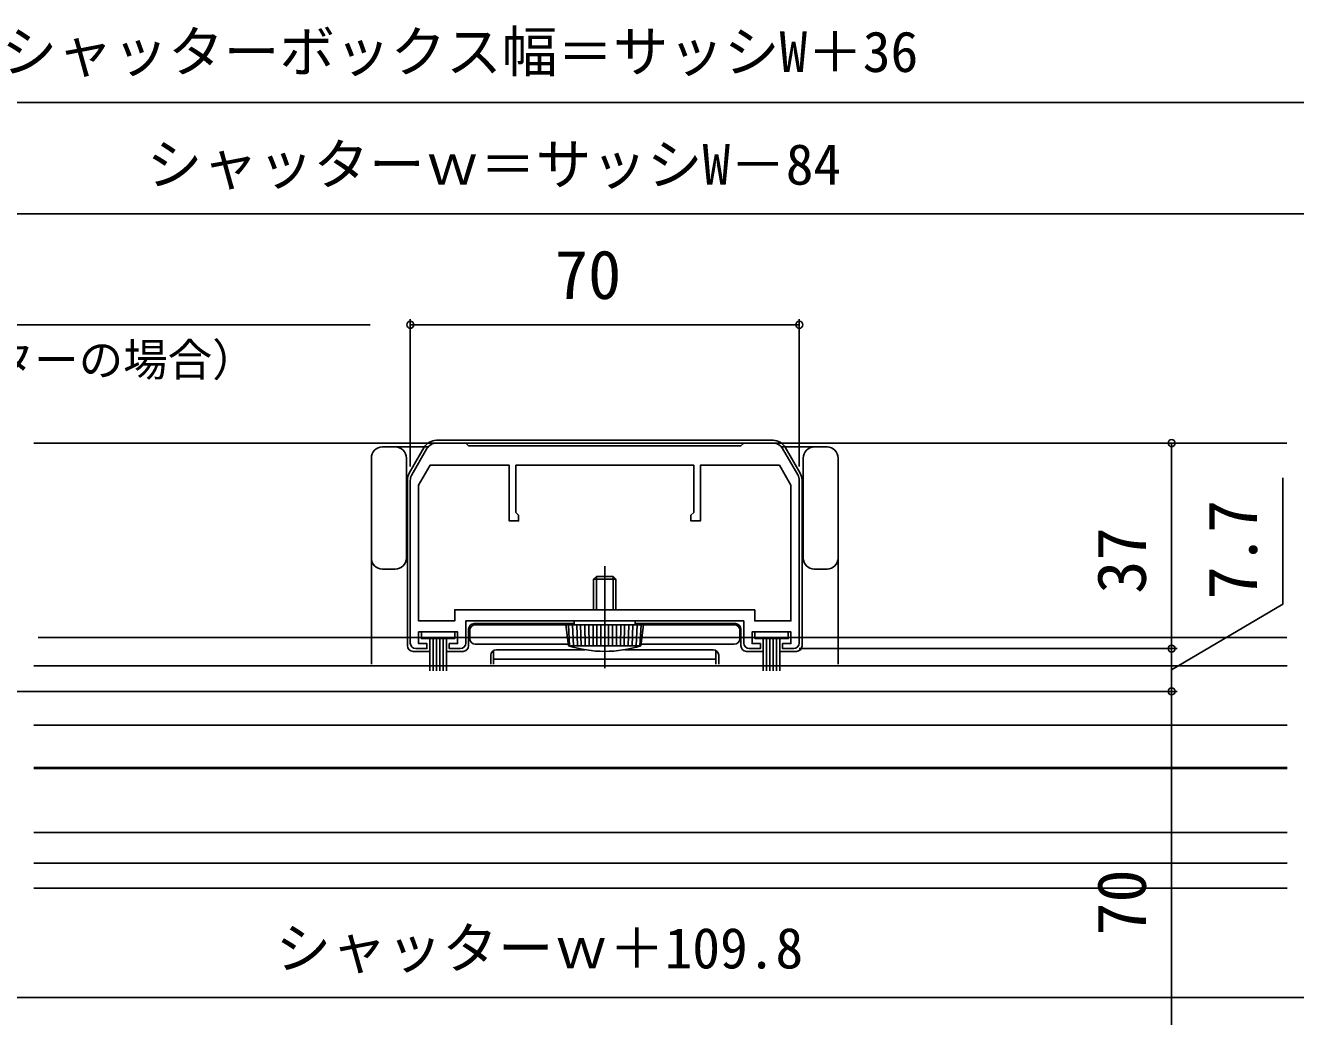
# Model space of a CAD drawing. Units: millimetres, scale not verified. Extents: x -525 to 525, y -783 to 778.
# Drawn here: x -79.3 to 149.3, y -472.2 to -293.8 of the extents above; entities that cross this region are included whole.
import ezdxf
from ezdxf.enums import TextEntityAlignment as Align

# ---------------------------------------------------------------- set-up
doc = ezdxf.new("R2010")
doc.units = ezdxf.units.MM
doc.header["$LTSCALE"] = 4
for name, color, linetype in [('0-2_YKK_11', 7, 'Continuous'), ('0-4_YKK_12', 2, 'Continuous'), ('0-5_YKK_13', 4, 'Continuous'), ('0-7_YKK_D', 6, 'Continuous')]:
    doc.layers.add(name, color=color, linetype=linetype)
doc.styles.add('ＭＳ ゴシック', font='')
doc.styles.get('ＭＳ ゴシック').set_extended_font_data('MS Gothic')

msp = doc.modelspace()

# ---------------------------------------------------------------- linework, layer by layer
at = {"layer": '0-2_YKK_11'}
for p, q in [((-9.734, -374.736), (-7, -370)), ((56.996, -370), (59.73, -374.736)), ((-10.002, -405), (-10.002, -375.736)), ((59.998, -375.736), (59.998, -405)), ((49.998, -405), (49.998, -401))]:
    msp.add_line(p, q, dxfattribs=at)
for points in [[(-5.268, -369), (-0.002, -369), (0.498, -369.5), (49.498, -369.5), (49.998, -369), (55.264, -369)], [(49.998, -401), (-0.002, -401), (-0.002, -405)], [(-1.002, -406), (-3.002, -406), (-3.002, -405.1), (-1.502, -405.1), (-1.502, -403), (-8.502, -403), (-8.502, -405.1), (-7.002, -405.1), (-7.002, -406), (-9.002, -406)], [(58.998, -406), (56.998, -406), (56.998, -405.1), (58.498, -405.1), (58.498, -403), (51.498, -403), (51.498, -405.1), (52.998, -405.1), (52.998, -406), (50.998, -406)]]:
    msp.add_lwpolyline(points, dxfattribs=at)
msp.add_lwpolyline([(51.998, -399), (-2.002, -399), (-2.002, -401), (-8.502, -401), (-8.502, -376.602), (-6.423, -373), (7.798, -373), (7.798, -383), (9.498, -383), (9.498, -382), (8.998, -381.5), (8.998, -373), (40.998, -373), (40.998, -381.5), (40.498, -382), (40.498, -383), (42.198, -383), (42.198, -373), (56.418, -373), (58.498, -376.602), (58.498, -401), (51.998, -401)], close=True, dxfattribs=at)
for centre, radius, start, end in [((-5.268, -371), 2, 89.99998, 150.00001), ((55.264, -371), 2, 29.99999, 90.00002), ((-8.002, -375.736), 2, 150, 180.00002), ((57.998, -375.736), 2, 359.99998, 30), ((-9.002, -405), 1, 180.00001, 269.99999), ((-1.002, -405), 1, 270.00001, 359.99999), ((50.998, -405), 1, 180.00001, 269.99999), ((58.998, -405), 1, 270.00001, 359.99999)]:
    msp.add_arc(centre, radius, start, end, dxfattribs=at)
at = {"layer": '0-4_YKK_12'}
for p, q in [((147.723, -369), (-76.964, -369)), ((-76.964, -403.998), (147.723, -403.998)), ((-77.755, -409.098), (147.804, -409.098)), ((-77.755, -427.598), (147.804, -427.598)), ((-77.755, -439.095), (147.804, -439.095)), ((-77.755, -444.598), (147.804, -444.598)), ((147.804, -449.098), (-77.755, -449.098))]:
    msp.add_line(p, q, dxfattribs=at)
at = {"layer": '0-5_YKK_13'}
for p, q in [((-77.755, -369), (147.723, -369)), ((-12.705, -369.7), (-15.005, -369.7)), ((-6.827, -369.7), (-12.705, -369.7)), ((-10.173, -374.42), (-7.477, -369.75)), ((24.992, -368.5), (-5.312, -368.5)), ((24.992, -368.5), (55.296, -368.5)), ((62.695, -369.7), (56.822, -369.7)), ((60.157, -374.42), (57.461, -369.75)), ((64.995, -369.7), (62.695, -369.7)), ((-17.005, -371.7), (-17.005, -396.2)), ((-10.705, -389.7), (-10.705, -371.7)), ((60.695, -371.7), (60.695, -389.7)), ((66.995, -396.2), (66.995, -371.7)), ((-10.508, -375.67), (-10.508, -405.5)), ((60.492, -375.67), (60.492, -405.5)), ((-15.005, -391.7), (-12.705, -391.7)), ((22.995, -393.5), (23.495, -393)), ((23.495, -399), (23.495, -393)), ((24.995, -409.5), (24.995, -391.153)), ((26.495, -399), (26.495, -393)), ((62.695, -391.7), (64.995, -391.7)), ((22.995, -393.5), (26.995, -393.5)), ((22.995, -399), (22.995, -393.5)), ((26.995, -399), (26.995, -393.5)), ((-17.005, -396.2), (-17.005, -408.8)), ((66.995, -408.8), (66.995, -396.2)), ((1.492, -401.5), (19.495, -401.5)), ((48.295, -401.7), (1.695, -401.7)), ((17.995, -401.7), (31.995, -401.7)), ((18.495, -405.5), (17.995, -401.7)), ((18.669, -405.5), (18.47, -401.7)), ((19.369, -405.5), (19.17, -401.7)), ((30.495, -401), (19.495, -401)), ((19.495, -401.7), (19.495, -401)), ((20.078, -405.5), (19.945, -401.7)), ((20.778, -405.5), (20.645, -401.7)), ((21.486, -405.5), (21.42, -401.7)), ((22.186, -405.5), (22.12, -401.7)), ((22.895, -405.5), (22.895, -401.7)), ((23.595, -405.5), (23.595, -401.7)), ((24.295, -405.5), (24.295, -401.7)), ((24.995, -405.5), (24.995, -401.5)), ((24.995, -406), (24.995, -401.7)), ((25.695, -405.5), (25.695, -401.7)), ((26.395, -405.5), (26.395, -401.7)), ((27.095, -405.5), (27.095, -401.7)), ((27.804, -405.5), (27.87, -401.7)), ((28.504, -405.5), (28.57, -401.7)), ((29.213, -405.5), (29.345, -401.7)), ((29.913, -405.5), (30.045, -401.7)), ((30.495, -401.7), (30.495, -401)), ((48.492, -401.5), (30.495, -401.5)), ((30.621, -405.5), (30.82, -401.7)), ((31.321, -405.5), (31.52, -401.7)), ((31.495, -405.5), (31.995, -401.7)), ((-6.501, -404.2), (-6.501, -410)), ((-5.901, -404.2), (-5.901, -410)), ((-5.301, -404.2), (-5.301, -410)), ((-4.701, -404.2), (-4.701, -410)), ((-4.101, -404.2), (-4.101, -410)), ((-3.501, -404.2), (-3.501, -410)), ((0.492, -402.5), (0.492, -405.5)), ((0.695, -402.7), (0.695, -404.2)), ((49.295, -402.7), (49.295, -404.2)), ((49.492, -402.5), (49.492, -405.5)), ((53.499, -404.2), (53.499, -410)), ((54.099, -404.2), (54.099, -410)), ((54.699, -404.2), (54.699, -410)), ((55.299, -404.2), (55.299, -410)), ((55.899, -404.2), (55.899, -410)), ((56.499, -404.2), (56.499, -410)), ((-9.508, -406.5), (-6.501, -406.5)), ((-3.501, -406.5), (-0.508, -406.5)), ((1.695, -405.2), (18.456, -405.2)), ((4.995, -408.8), (4.995, -406.334)), ((21.406, -406.2), (5.495, -406.2)), ((18.495, -405.5), (31.495, -405.5)), ((44.495, -406.2), (28.585, -406.2)), ((31.535, -405.2), (48.295, -405.2)), ((44.995, -408.8), (44.995, -406.334)), ((53.499, -406.5), (50.492, -406.5)), ((59.492, -406.5), (56.499, -406.5)), ((4.495, -407.2), (4.495, -408.8)), ((4.995, -407.871), (44.995, -407.871)), ((45.495, -408.8), (45.495, -407.2)), ((-77.755, -419.798), (147.804, -419.798)), ((-77.755, -427.398), (147.804, -427.398))]:
    msp.add_line(p, q, dxfattribs=at)
for points in [[(26.995, -393.5), (26.495, -393), (23.495, -393)], [(-5.001, -403), (-8.001, -403), (-8.001, -404.2), (-5.001, -404.2)], [(-5.001, -403), (-2.001, -403), (-2.001, -404.2), (-5.001, -404.2)], [(54.999, -403), (51.999, -403), (51.999, -404.2), (54.999, -404.2)], [(54.999, -403), (57.999, -403), (57.999, -404.2), (54.999, -404.2)]]:
    msp.add_lwpolyline(points, dxfattribs=at)
for centre, radius, start, end in [((-15.005, -371.7), 2, 90, 180), ((-12.705, -371.7), 2, 0, 90), ((-5.312, -371), 2.5, 90, 150), ((55.296, -371), 2.5, 30, 90), ((62.695, -371.7), 2, 90, 180), ((64.995, -371.7), 2, 0, 90), ((-8.008, -375.67), 2.5, 150, 180), ((57.992, -375.67), 2.5, 0, 30), ((-15.005, -389.7), 2, 180, 270), ((-12.705, -389.7), 2, 270, 0), ((62.695, -389.7), 2, 180, 270), ((64.995, -389.7), 2, 270, 0), ((1.492, -402.5), 1, 90, 180), ((1.695, -402.7), 1, 90, 180), ((48.295, -402.7), 1, 0, 90), ((48.492, -402.5), 1, 0, 90), ((1.695, -404.2), 1, 180, 270), ((48.295, -404.2), 1, 270, 0), ((-9.508, -405.5), 1, 180, 270), ((-0.508, -405.5), 1, 270, 360), ((5.495, -407.2), 1, 90, 180), ((24.995, -384.875), 21.625, 252.50768, 287.49232), ((44.495, -407.2), 1, 0, 90), ((50.492, -405.5), 1, 180, 270), ((59.492, -405.5), 1, 270, 0)]:
    msp.add_arc(centre, radius, start, end, dxfattribs=at)
at = {"layer": '0-7_YKK_D'}
for p, q in [((293.001, -307.7), (-243.006, -307.7)), ((-183.001, -327.7), (232.999, -327.7)), ((-10.002, -373.236), (-10.002, -346.7)), ((59.998, -373.236), (59.998, -346.7)), ((-10.002, -347.7), (59.998, -347.7)), ((126.995, -406), (126.995, -369)), ((59.998, -406), (127.995, -406)), ((126.995, -413.7), (126.995, -406)), ((-183.505, -413.7), (127.995, -413.7)), ((-183.505, -413.7), (127.995, -413.7)), ((126.995, -413.7), (126.995, -483.7)), ((287.899, -468.8), (-237.901, -468.8))]:
    msp.add_line(p, q, dxfattribs=at)
for points in [[(-110.505, -543.082), (-111.035, -540.587), (-152.035, -347.7), (-17.248, -347.7)], [(126.995, -409.85), (146.995, -398.006), (146.995, -375.256)]]:
    msp.add_lwpolyline(points, dxfattribs=at)
for centre in [(-10.002, -347.7), (59.998, -347.7), (126.995, -369), (126.995, -406), (126.995, -406), (126.995, -413.7), (126.995, -413.7)]:
    msp.add_circle(centre, 0.637, dxfattribs=at)

# ---------------------------------------------------------------- texts
at = {"layer": '0-7_YKK_D', "style": 'ＭＳ ゴシック'}
for s, height, p in [('シャッターボックス幅＝サッシW＋36', 7.331, (-83.552, -304.393)), ('シャッターｗ＝サッシW－84', 7.331, (-57.416, -324.677)), ('70', 8.798, (15.998, -345.7)), ('（リモコンシャッターの場合）', 5.865, (-149.656, -358.692)), ('シャッターｗ＋109.8', 7.331, (-34.234, -465.777))]:
    msp.add_text(s, height=height, dxfattribs=at).set_placement(p, align=Align.BOTTOM_LEFT)
for s, p in [('7.7', (144.995, -397.165)), ('37', (124.995, -396.125)), ('70', (124.995, -457.7))]:
    msp.add_text(s, height=8.798, rotation=90, dxfattribs=at).set_placement(p, align=Align.BOTTOM_LEFT)

doc.saveas('drawing.dxf')
